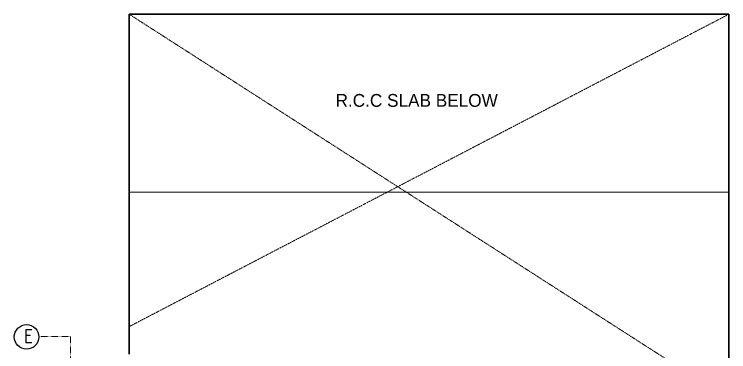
# Model space of a CAD drawing. Extents: x -95606 to 113309, y -42160 to -940.
# Drawn here: x -42602 to -42101, y -19416 to -19179 of the extents above; entities that cross this region are included whole.
import ezdxf

# ---------------------------------------------------------------- set-up
doc = ezdxf.new("R2010")
doc.units = 0
doc.header["$LTSCALE"] = 0.02
doc.header["$MEASUREMENT"] = 0
doc.linetypes.add('ACAD_ISO04W100', pattern=[30, 24, -3, 0, -3])
doc.linetypes.add('CENTERX2', pattern=[101.6, 63.5, -12.7, 12.7, -12.7])
for name, color, linetype, lineweight in [('RBH CENTER LINE', 1, 'ACAD_ISO04W100', 13), ('RBH TEXT', 50, 'CONTINUOUS', 13), ('RBH TEXT FRAME', 90, 'CONTINUOUS', 25), ('RBH WALL - 0.13', 253, 'CONTINUOUS', 13), ('RBH WALL - 0.30', 7, 'CONTINUOUS', 30)]:
    doc.layers.add(name, color=color, linetype=linetype, lineweight=lineweight)
doc.styles.add('RBH-225', font='ARIALN.TTF', dxfattribs={"height": 225})
doc.styles.get("Standard").update_dxf_attribs({"font": 'ISOCP'})

msp = doc.modelspace()

# ---------------------------------------------------------------- linework, layer by layer
at = {"layer": 'RBH CENTER LINE', "linetype": 'CENTERX2', "ltscale": 0.12}
for p, q in [((-42100.996, -19179.459), (-42520.996, -19398.459)), ((-42520.996, -19179.459), (-42100.996, -19449.459))]:
    msp.add_line(p, q, dxfattribs=at)
msp.add_lwpolyline([(-42562.118, -19422.459), (-42562.118, -19405.417), (-42583.508, -19405.417)], dxfattribs=at)
at = {"layer": 'RBH TEXT FRAME'}
msp.add_circle((-42592.993, -19405.729), 8.578, dxfattribs=at)
at = {"layer": 'RBH WALL - 0.13'}
msp.add_line((-42520.996, -19304.323), (-42100.996, -19304.323), dxfattribs=at)
at = {"layer": 'RBH WALL - 0.30', "ltscale": 0.75}
for p, q in [((-42520.996, -19179.459), (-42100.996, -19179.459)), ((-42520.996, -19417.959), (-42520.996, -19179.459)), ((-42100.996, -19179.459), (-42100.996, -19500.459))]:
    msp.add_line(p, q, dxfattribs=at)
at = {"layer": 'RBH WALL - 0.30', "ltscale": 2}
msp.add_line((-42100.996, -19428.459), (-42100.996, -19303.594), dxfattribs=at)

# ---------------------------------------------------------------- texts
at = {"layer": 'RBH TEXT', "color": 0, "insert": (-42410.719, -19235.371), "char_height": 9, "attachment_point": 1, "style": 'RBH-225'}
msp.add_mtext_dynamic_manual_height_columns('\\pi34.248;{\\fStylus BT|b0|i0|c0|p34;R.C.C SLAB BELOW}', width=186.24686, gutter_width=1, heights=[0], dxfattribs=at)
at = {"layer": 'RBH TEXT', "insert": (-42604.655, -19400.231), "char_height": 10, "attachment_point": 1}
msp.add_mtext_dynamic_manual_height_columns('\\pi9.8262;E', width=23.65244, gutter_width=1, heights=[0], dxfattribs=at)

doc.saveas('drawing.dxf')
